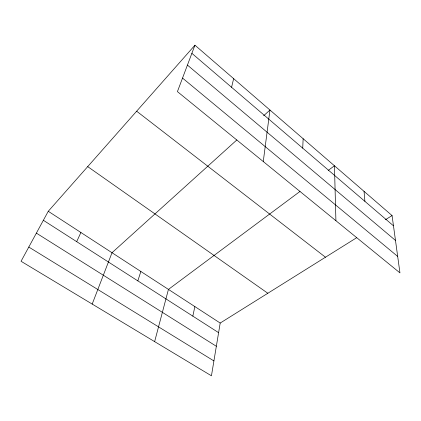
<?xml version="1.0" encoding="UTF-8"?>
<svg xmlns="http://www.w3.org/2000/svg" width="421" height="421" viewBox="0 0 421 421"><rect width="100%" height="100%" fill="white"/><g stroke="black" fill="none" stroke-linecap="round" stroke-linejoin="round"><path stroke-width="0.63" d="M302.725 148.16L303.141 138.714M263.267 161.543L269.961 110.034L263.63 115.759M356.729 237.676L220.194 323.054L211.442 375.806L21.05 261.278L48.262 211.284L194.944 45.194L392.067 215.573L399.95 272.887L177.42 91.615L194.944 45.194M192.834 316.139L194.865 306.593M231.576 87.289L233.644 78.643M154.633 341.631L168.442 289.411L299.994 191.439M137.83 280.865L140.851 271.477M92.194 304.073L112.012 252.726L236.834 139.961M76.685 241.659L80.9 232.503M328.191 170.442L334.453 165.774L335.916 220.725M385.441 219.72L392.067 215.573M28.796 247.048L213.91 360.923M36.374 233.129L216.341 346.267M43.358 220.294L218.599 332.658M48.262 211.284L220.194 323.054M87.705 166.621L267.835 293.263M136.646 111.202L325.47 257.22M182.53 78.074L397.687 256.426M187.434 65.087L395.487 240.444M191.871 53.325L393.472 225.798M364.049 191.355L364.912 201.364"/></g></svg>
